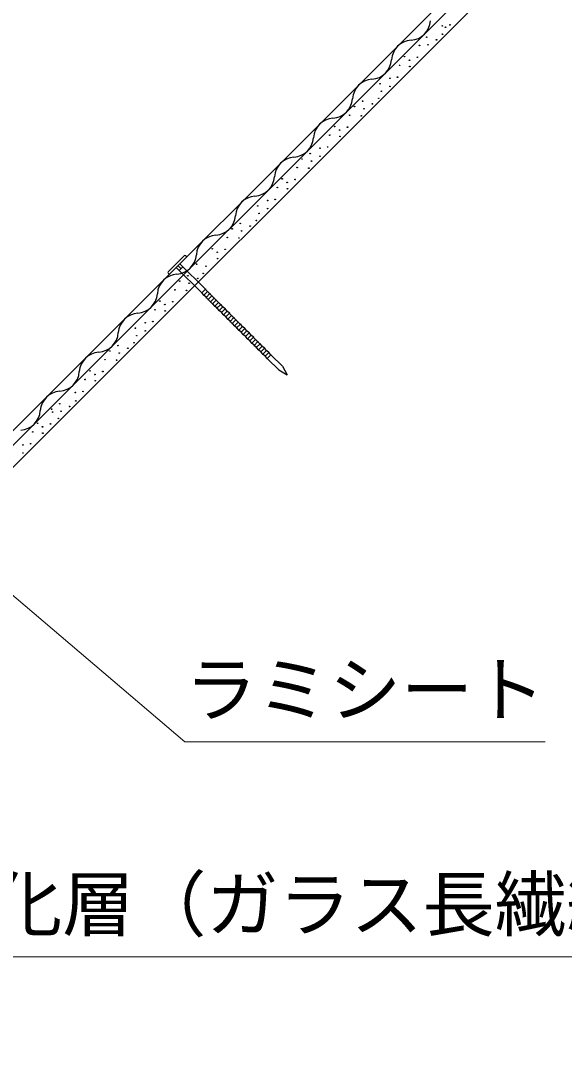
# Model space of a CAD drawing. Units: millimetres at full size, sheet at 1:20; details may follow other scales. Extents: x 200 to 11412, y 200 to 5825.
# Drawn here: x 1721 to 2248, y 1927 to 2936 of the extents above; entities that cross this region are included whole.
import ezdxf
from ezdxf.enums import TextEntityAlignment as Align

# ---------------------------------------------------------------- set-up
doc = ezdxf.new("R2010")
doc.units = ezdxf.units.MM
doc.header["$LTSCALE"] = 20
doc.layers.add('C-STR', color=7, linetype='Continuous', lineweight=25)
doc.layers.add('C-STR-HTXT', color=1, linetype='Continuous', lineweight=13)
doc.styles.add('ＭＳ ゴシック', font='')
doc.styles.get('ＭＳ ゴシック').set_extended_font_data('MS Gothic')

msp = doc.modelspace()

# ---------------------------------------------------------------- linework, layer by layer
at = {"layer": 'C-STR'}
for p, q in [((3153.61, 3978.03), (1120.83, 1945.24)), ((1127.85, 1938.08), (2939.42, 3749.65)), ((2950.02, 3739.04), (1138.35, 1927.36)), ((1879.44, 2707.39), (1863.89, 2691.83)), ((1881.21, 2705.62), (1865.66, 2690.07)), ((1881.21, 2707.04), (1880.86, 2707.39)), ((1896.42, 2671.33), (1871.67, 2696.08)), ((1876.26, 2695.02), (1873.43, 2697.84)), ((1878.38, 2697.14), (1874.14, 2692.89)), ((1899.95, 2674.86), (1875.2, 2699.61)), ((1864.24, 2690.07), (1863.89, 2690.42)), ((1900.3, 2675.22), (1896.06, 2670.97)), ((1902.43, 2673.1), (1898.18, 2668.85)), ((1900.3, 2674.51), (1900.3, 2675.22)), ((1902.07, 2672.74), (1900.3, 2674.51)), ((1902.43, 2672.39), (1902.43, 2673.1)), ((1896.77, 2670.97), (1896.06, 2670.97)), ((1898.54, 2669.21), (1896.77, 2670.97)), ((1898.89, 2668.85), (1898.18, 2668.85)), ((1900.66, 2667.08), (1898.89, 2668.85)), ((1904.55, 2670.97), (1900.3, 2666.73)), ((1901.01, 2666.73), (1900.3, 2666.73)), ((1902.78, 2664.96), (1901.01, 2666.73)), ((1904.19, 2670.62), (1902.43, 2672.39)), ((1906.67, 2668.85), (1902.43, 2664.61)), ((1903.13, 2664.61), (1902.43, 2664.61)), ((1904.9, 2662.84), (1903.13, 2664.61)), ((1904.55, 2670.27), (1904.55, 2670.97)), ((1906.31, 2668.5), (1904.55, 2670.27)), ((1908.79, 2666.73), (1904.55, 2662.49)), ((1906.67, 2668.15), (1906.67, 2668.85)), ((1908.44, 2666.38), (1906.67, 2668.15)), ((1910.91, 2664.61), (1906.67, 2660.37)), ((1908.79, 2666.02), (1908.79, 2666.73)), ((1910.56, 2664.26), (1908.79, 2666.02)), ((1910.91, 2663.9), (1910.91, 2664.61)), ((1912.68, 2662.14), (1910.91, 2663.9)), ((1905.25, 2662.49), (1904.55, 2662.49)), ((1907.02, 2660.72), (1905.25, 2662.49)), ((1907.38, 2660.37), (1906.67, 2660.37)), ((1909.14, 2658.6), (1907.38, 2660.37)), ((1913.03, 2662.49), (1908.79, 2658.25)), ((1909.5, 2658.25), (1908.79, 2658.25)), ((1911.26, 2656.48), (1909.5, 2658.25)), ((1915.15, 2660.37), (1910.91, 2656.12)), ((1911.62, 2656.12), (1910.91, 2656.12)), ((1913.39, 2654.36), (1911.62, 2656.12)), ((1913.03, 2661.78), (1913.03, 2662.49)), ((1914.8, 2660.01), (1913.03, 2661.78)), ((1917.27, 2658.25), (1913.03, 2654)), ((1913.74, 2654), (1913.03, 2654)), ((1915.51, 2652.24), (1913.74, 2654)), ((1915.15, 2659.66), (1915.15, 2660.37)), ((1916.92, 2657.89), (1915.15, 2659.66)), ((1919.4, 2656.12), (1915.15, 2651.88)), ((1917.27, 2657.54), (1917.27, 2658.25)), ((1919.04, 2655.77), (1917.27, 2657.54)), ((1921.52, 2654), (1917.27, 2649.76)), ((1919.4, 2655.42), (1919.4, 2656.12)), ((1921.16, 2653.65), (1919.4, 2655.42)), ((1921.52, 2653.3), (1921.52, 2654)), ((1923.29, 2651.53), (1921.52, 2653.3)), ((1915.86, 2651.88), (1915.15, 2651.88)), ((1917.63, 2650.11), (1915.86, 2651.88)), ((1917.98, 2649.76), (1917.27, 2649.76)), ((1919.75, 2647.99), (1917.98, 2649.76)), ((1923.64, 2651.88), (1919.4, 2647.64)), ((1920.1, 2647.64), (1919.4, 2647.64)), ((1921.87, 2645.87), (1920.1, 2647.64)), ((1925.76, 2649.76), (1921.52, 2645.52)), ((1922.22, 2645.52), (1921.52, 2645.52)), ((1923.99, 2643.75), (1922.22, 2645.52)), ((1923.64, 2651.17), (1923.64, 2651.88)), ((1925.41, 2649.41), (1923.64, 2651.17)), ((1927.88, 2647.64), (1923.64, 2643.4)), ((1924.35, 2643.4), (1923.64, 2643.4)), ((1926.11, 2641.63), (1924.35, 2643.4)), ((1925.76, 2649.05), (1925.76, 2649.76)), ((1927.53, 2647.29), (1925.76, 2649.05)), ((1930, 2645.52), (1925.76, 2641.28)), ((1927.88, 2646.93), (1927.88, 2647.64)), ((1929.65, 2645.16), (1927.88, 2646.93)), ((1932.12, 2643.4), (1927.88, 2639.15)), ((1930, 2644.81), (1930, 2645.52)), ((1931.77, 2643.04), (1930, 2644.81)), ((1932.12, 2642.69), (1932.12, 2643.4)), ((1933.89, 2640.92), (1932.12, 2642.69)), ((1926.47, 2641.28), (1925.76, 2641.28)), ((1928.24, 2639.51), (1926.47, 2641.28)), ((1928.59, 2639.15), (1927.88, 2639.15)), ((1930.36, 2637.39), (1928.59, 2639.15)), ((1934.25, 2641.28), (1930, 2637.03)), ((1930.71, 2637.03), (1930, 2637.03)), ((1932.48, 2635.26), (1930.71, 2637.03)), ((1936.37, 2639.15), (1932.12, 2634.91)), ((1932.83, 2634.91), (1932.12, 2634.91)), ((1934.6, 2633.14), (1932.83, 2634.91)), ((1934.25, 2640.57), (1934.25, 2641.28)), ((1936.01, 2638.8), (1934.25, 2640.57)), ((1938.49, 2637.03), (1934.25, 2632.79)), ((1934.95, 2632.79), (1934.25, 2632.79)), ((1936.72, 2631.02), (1934.95, 2632.79)), ((1936.37, 2638.45), (1936.37, 2639.15)), ((1938.13, 2636.68), (1936.37, 2638.45)), ((1940.61, 2634.91), (1936.37, 2630.67)), ((1938.49, 2636.33), (1938.49, 2637.03)), ((1940.26, 2634.56), (1938.49, 2636.33)), ((1942.73, 2632.79), (1938.49, 2628.55)), ((1940.61, 2634.2), (1940.61, 2634.91)), ((1942.38, 2632.44), (1940.61, 2634.2)), ((1942.73, 2632.08), (1942.73, 2632.79)), ((1937.07, 2630.67), (1936.37, 2630.67)), ((1938.84, 2628.9), (1937.07, 2630.67)), ((1939.2, 2628.55), (1938.49, 2628.55)), ((1940.96, 2626.78), (1939.2, 2628.55)), ((1944.85, 2630.67), (1940.61, 2626.43)), ((1941.32, 2626.43), (1940.61, 2626.43)), ((1943.08, 2624.66), (1941.32, 2626.43)), ((1944.5, 2630.32), (1942.73, 2632.08)), ((1946.97, 2628.55), (1942.73, 2624.3)), ((1943.44, 2624.3), (1942.73, 2624.3)), ((1945.21, 2622.54), (1943.44, 2624.3)), ((1944.85, 2629.96), (1944.85, 2630.67)), ((1946.62, 2628.19), (1944.85, 2629.96)), ((1949.09, 2626.43), (1944.85, 2622.18)), ((1946.97, 2627.84), (1946.97, 2628.55)), ((1948.74, 2626.07), (1946.97, 2627.84)), ((1951.22, 2624.3), (1946.97, 2620.06)), ((1949.09, 2625.72), (1949.09, 2626.43)), ((1950.86, 2623.95), (1949.09, 2625.72)), ((1951.22, 2623.6), (1951.22, 2624.3)), ((1952.98, 2621.83), (1951.22, 2623.6)), ((1945.56, 2622.18), (1944.85, 2622.18)), ((1947.33, 2620.42), (1945.56, 2622.18)), ((1947.68, 2620.06), (1946.97, 2620.06)), ((1949.45, 2618.29), (1947.68, 2620.06)), ((1953.34, 2622.18), (1949.09, 2617.94)), ((1949.8, 2617.94), (1949.09, 2617.94)), ((1951.57, 2616.17), (1949.8, 2617.94)), ((1955.46, 2620.06), (1951.22, 2615.82)), ((1951.92, 2615.82), (1951.22, 2615.82)), ((1953.69, 2614.05), (1951.92, 2615.82)), ((1953.34, 2621.48), (1953.34, 2622.18)), ((1955.11, 2619.71), (1953.34, 2621.48)), ((1957.58, 2617.94), (1953.34, 2613.7)), ((1954.04, 2613.7), (1953.34, 2613.7)), ((1955.81, 2611.93), (1954.04, 2613.7)), ((1955.46, 2619.36), (1955.46, 2620.06)), ((1957.23, 2617.59), (1955.46, 2619.36)), ((1959.7, 2615.82), (1955.46, 2611.58)), ((1957.58, 2617.23), (1957.58, 2617.94)), ((1959.35, 2615.47), (1957.58, 2617.23)), ((1961.82, 2613.7), (1957.58, 2609.46)), ((1959.7, 2615.11), (1959.7, 2615.82)), ((1961.47, 2613.34), (1959.7, 2615.11)), ((1961.82, 2612.99), (1961.82, 2613.7)), ((1963.59, 2611.22), (1961.82, 2612.99)), ((1956.17, 2611.58), (1955.46, 2611.58)), ((1957.93, 2609.81), (1956.17, 2611.58)), ((1958.29, 2609.46), (1957.58, 2609.46)), ((1960.05, 2607.69), (1958.29, 2609.46)), ((1963.94, 2611.58), (1959.7, 2607.33)), ((1960.41, 2607.33), (1959.7, 2607.33)), ((1971.18, 2596.56), (1960.41, 2607.33)), ((1963.94, 2610.87), (1963.94, 2611.58)), ((1974.72, 2600.1), (1963.94, 2610.87)), ((1971.18, 2596.56), (1979.5, 2591.78)), ((1974.72, 2600.1), (1979.5, 2591.78))]:
    msp.add_line(p, q, dxfattribs=at)
for centre in [(2130.09, 2930.9), (2133.14, 2929.62), (2137.46, 2931.99), (2114.86, 2919.96), (2124.44, 2917.36), (2130.1, 2923.01), (2130.51, 2922.72), (2107.95, 2911.94), (2116.17, 2912.65), (2093.35, 2901.01), (2098.17, 2897.55), (2105.88, 2900.41), (2088.62, 2892.61), (2098.51, 2891.43), (2069.61, 2874.7), (2079.18, 2879.99), (2086.55, 2881.08), (2070.92, 2867.4), (2079.18, 2872.1), (2052.64, 2857.73), (2062.21, 2855.13), (2068.29, 2860.5), (2040.07, 2844.06), (2044.79, 2852.46), (2053.95, 2850.43), (2051.32, 2843.53), (2020.74, 2824.73), (2025.46, 2833.13), (2030.29, 2829.67), (2037.99, 2832.52), (2030.63, 2823.54), (2001.73, 2806.82), (2011.29, 2812.1), (2011.3, 2804.22), (2018.67, 2813.2), (1993.88, 2801.55), (2003.04, 2799.52), (1989.15, 2793.15), (2000.4, 2792.62), (1969.83, 2773.82), (1974.55, 2782.22), (1979.38, 2778.76), (1987.08, 2781.61), (1979.72, 2772.63), (1950.82, 2755.91), (1960.38, 2761.19), (1960.39, 2753.31), (1967.76, 2762.29), (1952.12, 2748.61), (1926, 2733.66), (1933.85, 2738.94), (1943.42, 2736.34), (1949.49, 2741.7), (1921.27, 2725.26), (1932.52, 2724.73), (1935.15, 2731.63), (1906.67, 2714.34), (1919.2, 2713.73), (1911.49, 2710.87), (1911.83, 2704.75), (1891.39, 2699.28), (1900.55, 2697.25), (1875.08, 2682.75), (1882.93, 2688.03), (1892.51, 2685.43), (1897.92, 2690.35), (1870.36, 2674.35), (1881.61, 2673.82), (1884.24, 2680.72), (1855.76, 2663.43), (1868.29, 2662.82), (1851.04, 2655.03), (1860.58, 2659.96), (1860.92, 2653.84), (1841.59, 2642.4), (1848.96, 2643.49), (1832.02, 2637.12), (1841.6, 2634.51), (1830.7, 2622.91), (1833.33, 2629.81), (1807.2, 2614.87), (1815.05, 2620.15), (1816.36, 2612.84), (1824.63, 2617.54), (1802.48, 2606.47), (1813.73, 2605.94), (1787.88, 2595.54), (1792.7, 2592.08), (1800.41, 2594.94), (1783.15, 2587.14), (1793.04, 2585.96), (1773.71, 2574.52), (1781.08, 2575.61), (1758.48, 2563.58), (1774.13, 2566.34), (1750.63, 2558.3), (1751.57, 2555.56), (1759.79, 2556.27), (1768.06, 2560.97), (1736.97, 2544.63), (1749.5, 2544.03), (1757.16, 2549.37), (1732.24, 2536.23), (1741.79, 2541.17), (1742.13, 2535.04), (1722.79, 2523.6), (1730.17, 2524.7), (1722.8, 2515.72)]:
    msp.add_circle(centre, 0.3, dxfattribs=at)
for centre, radius, start, end in [((2098.29, 2937.31), 20.38, 273.88791, 356.11209), ((2101.05, 2896.65), 20.38, 93.88791, 176.11209), ((2060.38, 2899.41), 20.38, 273.88791, 356.11209), ((2063.15, 2858.74), 20.38, 93.88791, 176.11209), ((2022.48, 2861.51), 20.38, 273.88791, 356.11209), ((2025.25, 2820.84), 20.38, 93.88791, 176.11209), ((1984.58, 2823.61), 20.38, 273.88791, 356.11209), ((1987.35, 2782.94), 20.38, 93.88791, 176.11209), ((1946.68, 2785.71), 20.38, 273.88791, 356.11209), ((1949.45, 2745.04), 20.38, 93.88791, 176.11209), ((1908.78, 2747.8), 20.38, 273.88791, 356.11209), ((1911.54, 2707.14), 20.38, 93.88791, 176.11209), ((1870.88, 2709.9), 20.38, 273.88791, 356.11209), ((1880.15, 2706.68), 1, 45, 135), ((1880.51, 2706.33), 1, 315, 45), ((1873.64, 2669.24), 20.38, 93.88791, 176.11209), ((1864.6, 2691.13), 1, 135, 225), ((1864.95, 2690.77), 1, 225, 315), ((1832.98, 2672), 20.38, 273.88791, 356.11209), ((1835.74, 2631.34), 20.38, 93.88791, 176.11209), ((1795.08, 2634.1), 20.38, 273.88791, 356.11209), ((1797.84, 2593.44), 20.38, 93.88791, 176.11209), ((1757.18, 2596.2), 20.38, 273.88791, 356.11209), ((1759.94, 2555.54), 20.38, 93.88791, 176.11209), ((1719.28, 2558.3), 20.38, 273.88791, 356.11209)]:
    msp.add_arc(centre, radius, start, end, dxfattribs=at)
at = {"layer": 'C-STR-HTXT'}
for p, q in [((1639.97, 2439.61), (1880.09, 2234.8)), ((1880.09, 2234.8), (2230.09, 2234.8)), ((1620.96, 2026.06), (2880.96, 2026.06))]:
    msp.add_line(p, q, dxfattribs=at)

# ---------------------------------------------------------------- texts
at = {"layer": 'C-STR-HTXT', "color": 7, "style": 'ＭＳ ゴシック'}
for s, p in [('ラミシート', (1880.09, 2244.8)), ('硬化層（ガラス長繊維・水硬化性樹脂）', (1620.96, 2036.06))]:
    msp.add_text(s, height=51.32, dxfattribs=at).set_placement(p, align=Align.BOTTOM_LEFT)

doc.saveas('drawing.dxf')
